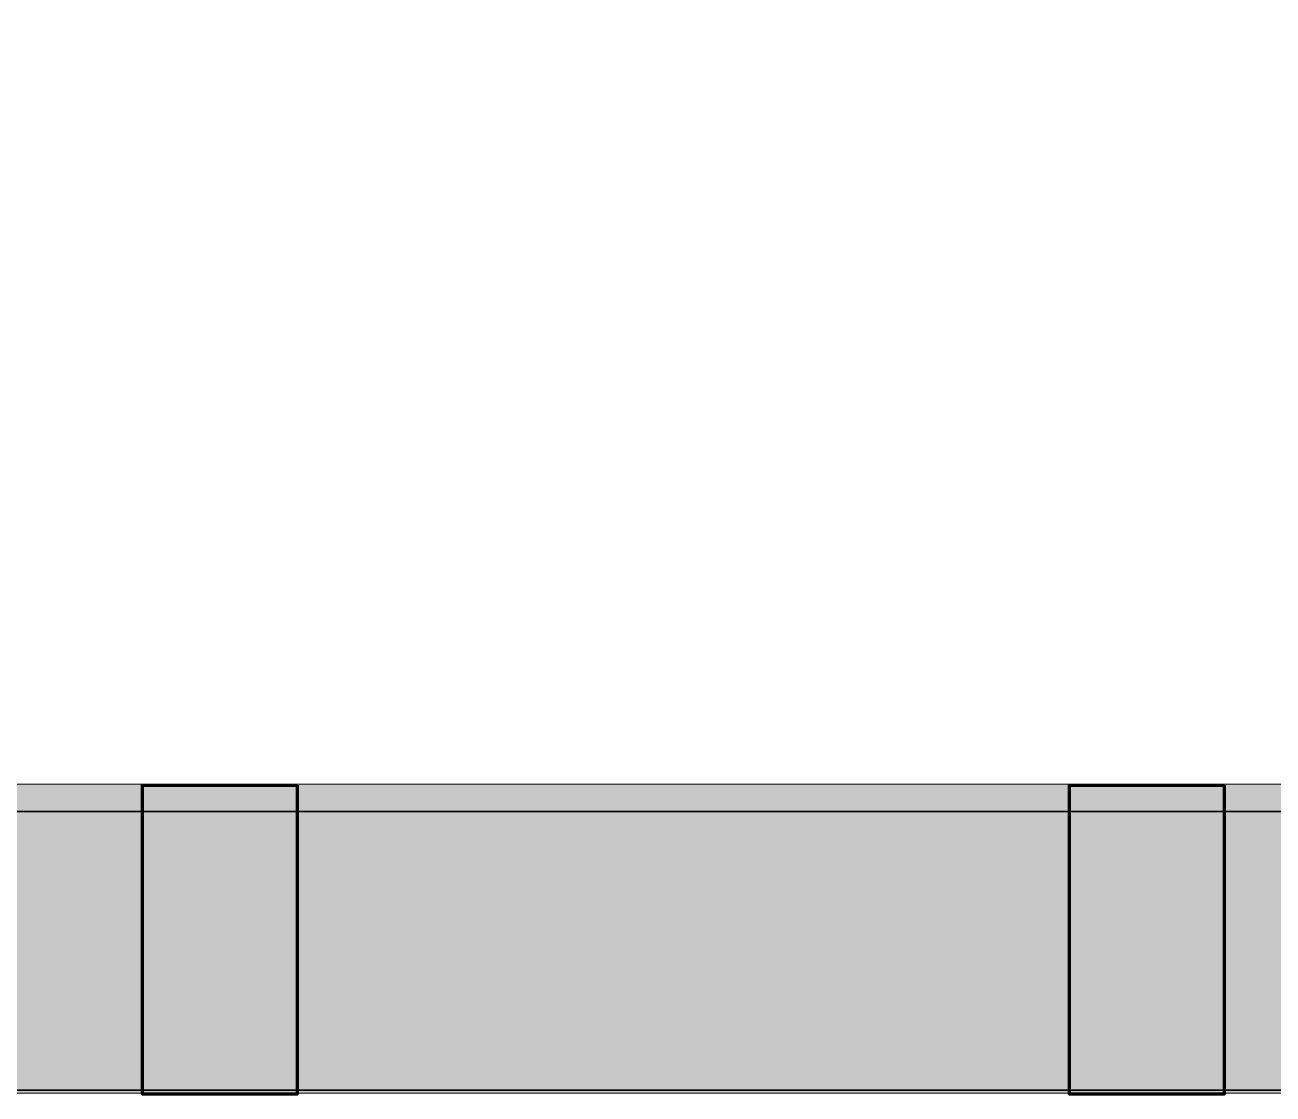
# Model space of a CAD drawing. Header units: inches. Extents: x 16.2 to 90.6, y -23.4 to 1.1.
# Drawn here: x 81.043 to 82.431, y -18.518 to -17.329 of the extents above; entities that cross this region are included whole.
import ezdxf

# ---------------------------------------------------------------- set-up
doc = ezdxf.new("R2010")
doc.units = ezdxf.units.IN
doc.header["$MEASUREMENT"] = 0
doc.layers.add('Layer 3', color=7, linetype='Continuous')

# ---------------------------------------------------------------- blocks, each defined once
blk = doc.blocks.new('block 14')
at = {"layer": 'Layer 3', "lineweight": 0}
for points in [[(69.2504, -3.5436), (69.2504, -18.5174), (90.1283, -18.5174), (90.1283, -3.5436), (69.2504, -3.5436)], [(84.9681, -18.1737), (73.7988, -18.1737), (73.7988, -5.4579), (84.9681, -5.4579), (84.9681, -18.1737)]]:
    blk.add_lwpolyline(points, dxfattribs=at)
blk = doc.blocks.new('block 15')
at = {"layer": 'Layer 3', "true_color": 0xf2f2f2}
h = blk.add_hatch(color=7, dxfattribs=at)
h.dxf.hatch_style = 2
h.paths.add_polyline_path([(81.3459, -18.1746), (81.3459, -18.5182), (81.1741, -18.5182), (81.1741, -18.1746)])
h = blk.add_hatch(color=7, dxfattribs=at)
h.dxf.hatch_style = 2
h.paths.add_polyline_path([(82.3769, -18.1746), (82.3769, -18.5182), (82.2051, -18.5182), (82.2051, -18.1746)])
at = {"layer": 'Layer 3', "color": 7, "lineweight": 70, "true_color": 0xffffff}
for points in [[(81.3459, -18.1746), (81.3459, -18.5182), (81.1741, -18.5182), (81.1741, -18.1746), (81.3459, -18.1746)], [(82.3769, -18.1746), (82.3769, -18.5182), (82.2051, -18.5182), (82.2051, -18.1746), (82.3769, -18.1746)]]:
    blk.add_lwpolyline(points, dxfattribs=at)
blk = doc.blocks.new('block 12')
at = {"layer": 'Layer 3', "true_color": 0xbbc0c6}
h = blk.add_hatch(color=9, dxfattribs=at)
h.dxf.hatch_style = 2
h.paths.add_polyline_path([(69.2504, -3.5436), (69.2504, -18.5174), (90.1283, -18.5174), (90.1283, -3.5436)])
h.paths.add_polyline_path([(84.9681, -18.1737), (73.7988, -18.1737), (73.7988, -5.4579), (84.9681, -5.4579)])
at = {"layer": 'Layer 3', "true_color": 0xf2f2f2}
h = blk.add_hatch(color=7, dxfattribs=at)
h.dxf.hatch_style = 2
h.paths.add_polyline_path([(85.0352, -18.204), (73.7215, -18.204), (73.7215, -18.5139), (85.0352, -18.5139)])
at = {"layer": 'Layer 3', "color": 7, "lineweight": 35, "true_color": 0xffffff}
blk.add_lwpolyline([(85.0352, -18.204), (73.7215, -18.204), (73.7215, -18.5139), (85.0352, -18.5139), (85.0352, -18.204)], dxfattribs=at)
at = {"layer": 'Layer 3'}
for name in ['block 15', 'block 14']:
    blk.add_blockref(name, (0, 0), dxfattribs=at)

msp = doc.modelspace()

# ---------------------------------------------------------------- block references
at = {"layer": 'Layer 3'}
msp.add_blockref('block 12', (0, 0), dxfattribs=at)

doc.saveas('drawing.dxf')
